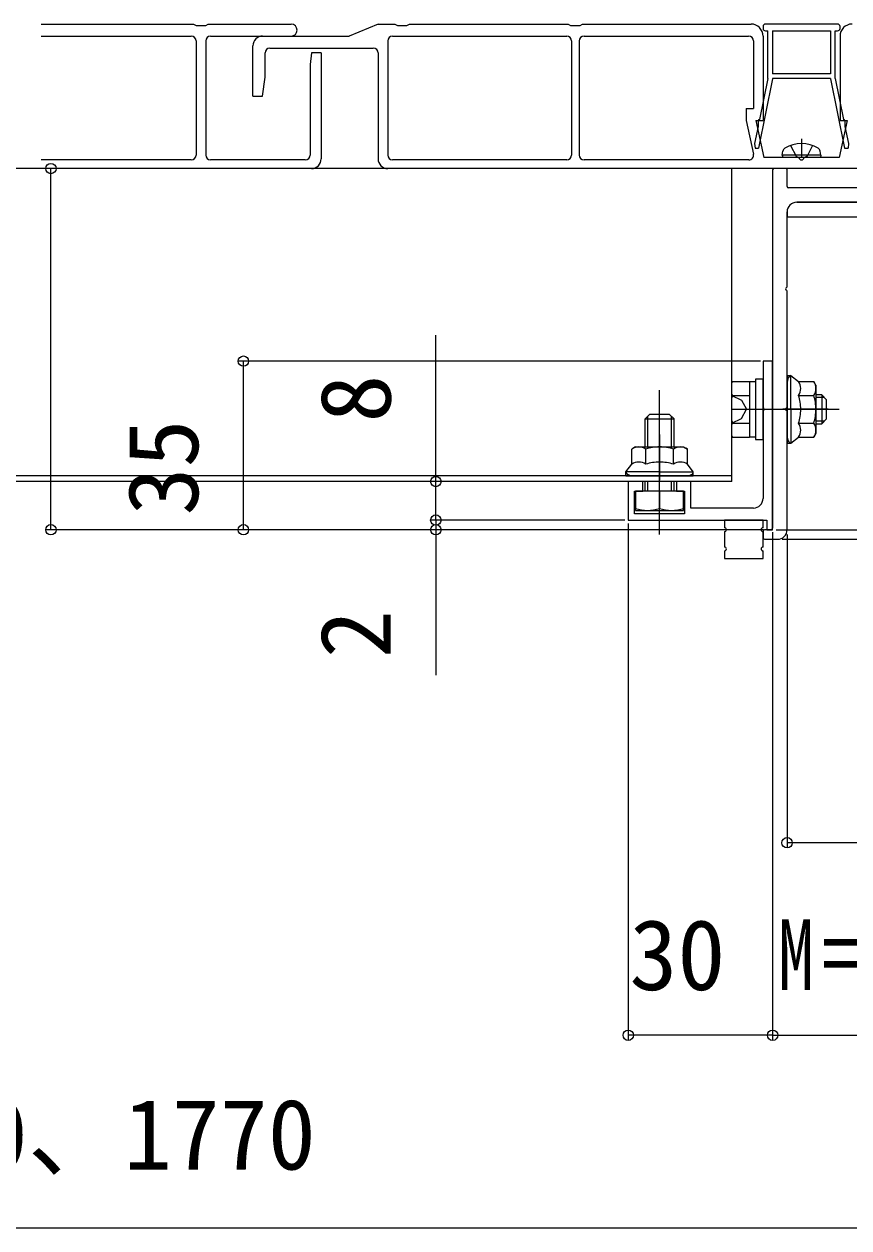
# Model space of a CAD drawing. Units: millimetres, scale not verified. Extents: x -875 to 875, y -1305 to 1298.
# Drawn here: x -466.6 to -295.1, y 107.1 to 357.1 of the extents above; entities that cross this region are included whole.
import ezdxf
from ezdxf.enums import TextEntityAlignment as Align

# ---------------------------------------------------------------- set-up
doc = ezdxf.new("R2010")
doc.units = ezdxf.units.MM
doc.header["$LTSCALE"] = 8
for name, color, linetype in [('0-3_YKK_11', 7, 'Continuous'), ('0-5_YKK_12', 2, 'Continuous'), ('0-6_YKK_13', 4, 'Continuous'), ('0-7_YKK_D', 6, 'Continuous')]:
    doc.layers.add(name, color=color, linetype=linetype)
doc.styles.add('ＭＳ ゴシック', font='')
doc.styles.get('ＭＳ ゴシック').set_extended_font_data('MS Gothic')

msp = doc.modelspace()

# ---------------------------------------------------------------- linework, layer by layer
at = {"layer": '0-3_YKK_11'}
for p, q in [((-188, 320.13), (-306, 320.13)), ((-308, 318.13), (-308, 317.13))]:
    msp.add_line(p, q, dxfattribs=at)
for points in [[(-308, 317.13), (-183, 317.13), (-183, 347.13), (-184, 347.13)], [(-311, 252.13), (-311, 287.13), (-313, 287.13), (-313, 277.588), (-312.88, 277.405), (-312.88, 276.855), (-313, 276.672), (-313, 258.63)], [(-315, 256.63), (-328, 256.63), (-328, 262.13), (-331, 262.13), (-331, 260.13), (-329.3, 260.13), (-329.3, 255.43), (-339.7, 255.43), (-339.7, 260.13), (-338, 260.13), (-338, 262.13), (-341, 262.13), (-341, 254.13), (-312.2, 254.13), (-312.2, 252.13), (-311, 252.13)]]:
    msp.add_lwpolyline(points, dxfattribs=at)
for centre, start, end in [((-306, 318.13), 90.00001, 179.99999), ((-315, 258.63), 270.00001, 359.99999)]:
    msp.add_arc(centre, 2, start, end, dxfattribs=at)
at = {"layer": '0-5_YKK_12'}
for p, q in [((-319.5, 327.13), (-743.5, 327.13)), ((-319.5, 262.13), (-319.5, 327.13)), ((-319.5, 263.33), (-743.5, 263.33)), ((-319.5, 262.13), (-743.5, 262.13))]:
    msp.add_line(p, q, dxfattribs=at)
at = {"layer": '0-6_YKK_13'}
for p, q in [((-463, 357.13), (-431.334, 357.13)), ((-431.334, 357.13), (-430.834, 356.83)), ((-430.834, 356.83), (-428.834, 356.83)), ((-428.834, 356.83), (-428.334, 357.13)), ((-428.334, 357.13), (-411.084, 357.13)), ((-393, 357.13), (-399, 354.63)), ((-393, 357.13), (-389.5, 357.13)), ((-389.5, 357.13), (-389, 356.83)), ((-389, 356.83), (-387, 356.83)), ((-387, 356.83), (-386.5, 357.13)), ((-386.5, 357.13), (-353.5, 357.13)), ((-353.5, 357.13), (-353, 356.83)), ((-351, 356.83), (-350.5, 357.13)), ((-350.5, 357.13), (-315.5, 357.13)), ((-313, 356.63), (-313, 356.23)), ((-297.5, 357.13), (-312.5, 357.13)), ((-312.5, 355.73), (-312, 355.73)), ((-312, 345.83), (-312, 355.73)), ((-311, 355.73), (-311, 346.83)), ((-311, 355.73), (-299, 355.73)), ((-299, 355.73), (-299, 346.83)), ((-298, 345.83), (-298, 355.73)), ((-298, 355.73), (-297.5, 355.73)), ((-297, 356.23), (-297, 356.63)), ((-463, 354.63), (-431.834, 354.63)), ((-430.834, 353.63), (-430.834, 329.93)), ((-428.834, 353.63), (-428.834, 329.93)), ((-427.834, 354.63), (-411.084, 354.63)), ((-419, 342.13), (-419, 352.63)), ((-417, 354.63), (-399, 354.63)), ((-391, 353.63), (-391, 329.93)), ((-390, 354.63), (-353.8, 354.63)), ((-352.8, 353.63), (-352.8, 329.93)), ((-351.2, 353.63), (-351.2, 329.93)), ((-350.2, 354.63), (-316, 354.63)), ((-315, 353.63), (-315, 339.63)), ((-313, 354.63), (-313, 337.13)), ((-297, 354.63), (-297, 337.13)), ((-416.5, 346.13), (-416.5, 351.13)), ((-415.5, 352.13), (-394, 352.13)), ((-404.834, 351.13), (-404.834, 329.13)), ((-393, 351.13), (-393, 329.13)), ((-407.134, 348.73), (-407.134, 329.93)), ((-417, 342.13), (-416.5, 346.13)), ((-311, 345.729), (-313.933, 331.33)), ((-312, 345.83), (-313.731, 337.33)), ((-299, 346.83), (-311, 346.83)), ((-299, 345.83), (-311, 345.83)), ((-311, 345.83), (-311, 345.729)), ((-299, 345.83), (-299, 345.729)), ((-299, 345.729), (-296.067, 331.33)), ((-298, 345.83), (-296.269, 337.33)), ((-419, 342.13), (-417, 342.13)), ((-316.5, 339.63), (-315, 339.63)), ((-316.5, 339.63), (-316.5, 337.13)), ((-316.5, 337.13), (-314.981, 330.142)), ((-314.031, 335.857), (-314.75, 332.33)), ((-314.5, 337.13), (-313, 337.13)), ((-314.5, 337.13), (-312.826, 329.43)), ((-314.031, 337.03), (-314.031, 335.857)), ((-295.5, 337.13), (-297.174, 329.43)), ((-297, 337.13), (-295.5, 337.13)), ((-305, 333.33), (-305, 329.43)), ((-314.75, 332.33), (-314.663, 331.33)), ((-314.663, 331.33), (-313.933, 331.33)), ((-309, 329.93), (-308.859, 330.732)), ((-301, 329.93), (-301.141, 330.732)), ((-296.067, 331.33), (-295.337, 331.33)), ((-295.25, 332.33), (-295.337, 331.33)), ((-431.834, 328.93), (-463, 328.93)), ((-408.134, 328.93), (-427.834, 328.93)), ((-353.8, 328.93), (-390, 328.93)), ((-315.958, 328.93), (-350.2, 328.93)), ((-305.5, 329.43), (-312.826, 329.43)), ((-301, 329.93), (-309, 329.93)), ((-309, 329.93), (-308.912, 329.43)), ((-301.088, 329.43), (-308.912, 329.43)), ((-297.174, 329.43), (-304.5, 329.43)), ((-301, 329.93), (-301.088, 329.43)), ((-406.834, 327.13), (-463, 327.13)), ((-193, 327.13), (-391, 327.13)), ((-311, 326.83), (-311, 252.43)), ((-308.3, 327.13), (-310.7, 327.13)), ((-308, 323.43), (-308, 326.83)), ((-291.3, 323.13), (-307.7, 323.13)), ((-306, 320.13), (-190, 320.13)), ((-308, 302.588), (-308, 318.13)), ((-308, 277.588), (-308, 301.672)), ((-319.5, 282.649), (-319.353, 282.903)), ((-319.353, 282.903), (-315.8, 282.903)), ((-315.8, 282.903), (-315.8, 271.356)), ((-314.6, 282.83), (-315.8, 282.83)), ((-308, 284.13), (-308, 270.13)), ((-308, 284.13), (-307.2, 284.13)), ((-305.6, 282.903), (-302.447, 282.903)), ((-302, 282.13), (-302.447, 282.903)), ((-334.5, 251.13), (-334.5, 281.13)), ((-319.353, 280.017), (-315.8, 280.017)), ((-305.6, 280.017), (-302.447, 280.017)), ((-302, 282.13), (-302, 272.13)), ((-300.8, 280.13), (-302, 280.13)), ((-300.8, 280.13), (-300.8, 274.13)), ((-300.8, 280.13), (-299.8, 279.13)), ((-300.26, 279.59), (-302, 279.59)), ((-299.8, 275.13), (-299.8, 279.13)), ((-337.5, 275.13), (-331.5, 275.13)), ((-336.96, 269.33), (-336.96, 275.67)), ((-332.04, 269.33), (-332.04, 275.67)), ((-319.5, 277.13), (-297.211, 277.13)), ((-299.453, 277.13), (-308.884, 277.13)), ((-308, 252.13), (-308, 276.672)), ((-308, 252.13), (-308, 276.672)), ((-300.8, 274.13), (-299.8, 275.13)), ((-319.353, 274.243), (-315.8, 274.243)), ((-305.6, 274.243), (-302.447, 274.243)), ((-300.26, 274.67), (-302, 274.67)), ((-302, 274.13), (-300.8, 274.13)), ((-334.5, 271.876), (-334.5, 262.446)), ((-319.5, 271.61), (-319.353, 271.356)), ((-319.353, 271.356), (-315.8, 271.356)), ((-315.8, 271.43), (-314.6, 271.43)), ((-308, 270.13), (-307.2, 270.13)), ((-305.6, 271.356), (-302.447, 271.356)), ((-302, 272.13), (-302.447, 271.356)), ((-339.5, 269.33), (-340.274, 268.883)), ((-340.274, 265.73), (-340.274, 268.883)), ((-339.5, 269.33), (-329.5, 269.33)), ((-337.387, 265.73), (-337.387, 268.883)), ((-331.613, 265.73), (-331.613, 268.883)), ((-329.5, 269.33), (-328.726, 268.883)), ((-328.726, 265.73), (-328.726, 268.883)), ((-341.5, 263.33), (-341.5, 264.13)), ((-341.5, 263.33), (-327.5, 263.33)), ((-327.5, 263.33), (-327.5, 264.13)), ((-337.5, 260.13), (-337.5, 262.13)), ((-336.96, 260.13), (-336.96, 262.13)), ((-334.5, 260.13), (-334.5, 256.563)), ((-332.04, 260.13), (-332.04, 262.13)), ((-331.5, 260.13), (-331.5, 262.13)), ((-321, 251.73), (-321, 248.53)), ((-313, 251.83), (-313, 250.43)), ((-313, 248.53), (-313, 251.73)), ((-311.3, 252.13), (-312.7, 252.13)), ((-312.7, 250.13), (-310, 250.13))]:
    msp.add_line(p, q, dxfattribs=at)
for points in [[(-353, 356.83), (-352, 356.83), (-351, 356.83)], [(-404.834, 351.13), (-406.834, 351.13), (-407.134, 348.73)], [(-295.969, 337.03), (-295.969, 335.857), (-295.25, 332.33)], [(-307.258, 331.925), (-306.145, 329.693), (-305.651, 329.43)], [(-302.742, 331.925), (-303.855, 329.693), (-304.349, 329.43)], [(-307.2, 277.13), (-307.2, 284.13), (-305.6, 282.903)], [(-319.5, 280.032), (-317.445, 279.03), (-316.434, 277.13)], [(-337.5, 269.33), (-337.5, 275.13), (-336.5, 276.13), (-332.5, 276.13)], [(-331.5, 269.33), (-331.5, 275.13), (-332.5, 276.13)], [(-319.5, 274.227), (-317.445, 275.23), (-316.434, 277.13)], [(-307.2, 277.13), (-307.2, 270.13), (-305.6, 271.356)], [(-334.5, 264.13), (-341.5, 264.13), (-340.274, 265.73)], [(-334.5, 264.13), (-327.5, 264.13), (-328.726, 265.73)], [(-313, 252.53), (-313, 254.13), (-321, 254.13), (-321, 252.53)], [(-321, 247.73), (-321, 246.13), (-313, 246.13), (-313, 247.73)]]:
    msp.add_lwpolyline(points, dxfattribs=at)
for points in [[(-313, 270.88), (-313, 283.38), (-314.6, 283.38), (-314.6, 270.88)], [(-329.5, 260.13), (-339.5, 260.13), (-339.5, 256.13), (-329.5, 256.13)]]:
    msp.add_lwpolyline(points, close=True, dxfattribs=at)
for centre, radius, start, end in [((-411.084, 355.88), 1.25, 270, 90), ((-315.5, 354.63), 2.5, 0, 90), ((-312.5, 356.63), 0.5, 90, 180), ((-312.5, 356.23), 0.5, 180, 270), ((-297.5, 356.63), 0.5, 0, 90), ((-297.5, 356.23), 0.5, 270, 0), ((-294.5, 354.63), 2.5, 90, 180), ((-431.834, 353.63), 1, 0, 90), ((-427.834, 353.63), 1, 90, 180), ((-417, 352.63), 2, 90, 180), ((-390, 353.63), 1, 90, 180), ((-353.8, 353.63), 1, 0, 90), ((-350.2, 353.63), 1, 90, 180), ((-316, 353.63), 1, 0, 90), ((-415.5, 351.13), 1, 90, 180), ((-394, 351.13), 1, 0, 90), ((-313.731, 337.03), 0.3, 90, 180), ((-296.269, 337.03), 0.3, 0, 90), ((-315.958, 329.93), 1, 270, 12.26477), ((-307.972, 330.576), 0.9, 122.05588, 170), ((-305, 325.83), 6.5, 57.94412, 122.05588), ((-302.028, 330.576), 0.9, 10, 57.94412), ((-431.834, 329.93), 1, 270, 0), ((-427.834, 329.93), 1, 180, 270), ((-408.134, 329.93), 1, 270, 0), ((-406.834, 329.13), 2, 270, 0), ((-391, 329.13), 2, 180, 270), ((-390, 329.93), 1, 180, 270), ((-353.8, 329.93), 1, 270, 0), ((-350.2, 329.93), 1, 180, 270), ((-306.75, 329.23), 0.2, 89.92103, 90), ((-305, 329.43), 0.5, 180, 0), ((-310.7, 326.83), 0.3, 90, 180), ((-308.3, 326.83), 0.3, 0, 90), ((-307.7, 323.43), 0.3, 180, 270), ((-306, 318.13), 2, 90, 180), ((-308.2, 302.588), 0.2, 293.57818, 0), ((-308, 302.13), 0.3, 113.57818, 246.42182), ((-308.2, 301.672), 0.2, 360, 66.42182), ((-317.244, 281.46), 2.556, 145.61708, 151.96003), ((-307.709, 281.46), 2.556, 325.61575, 34.38425), ((-304.556, 281.46), 2.556, 325.61575, 34.38425), ((-317.244, 281.46), 2.556, 208.03997, 214.38292), ((-310.246, 277.13), 9.554, 162.41276, 165.6036), ((-314.707, 277.13), 9.553, 360, 17.58795), ((-311.553, 277.13), 9.553, 360, 17.58795), ((-308.2, 277.588), 0.2, 293.57818, 0), ((-308, 277.13), 0.3, 113.57818, 246.42182), ((-308.2, 276.672), 0.2, 360, 66.42182), ((-314.707, 277.13), 9.553, 342.41205, 0), ((-311.553, 277.13), 9.553, 342.41205, 0), ((-310.246, 277.13), 9.554, 194.3964, 197.58724), ((-317.244, 272.8), 2.556, 145.61708, 151.95931), ((-307.709, 272.8), 2.556, 325.61575, 34.38425), ((-304.556, 272.8), 2.556, 325.61575, 34.38425), ((-317.244, 272.8), 2.556, 208.04069, 214.38292), ((-338.83, 266.774), 2.556, 55.61575, 124.38425), ((-334.5, 259.776), 9.553, 90, 107.58795), ((-334.5, 259.776), 9.553, 72.41205, 90), ((-330.17, 266.774), 2.556, 55.61575, 124.38425), ((-338.83, 263.621), 2.556, 55.61575, 124.38425), ((-334.5, 256.623), 9.553, 90, 107.58795), ((-334.5, 256.623), 9.553, 72.41205, 90), ((-330.17, 263.621), 2.556, 55.61575, 124.38425), ((-337, 263.563), 7.433, 250.34714, 289.65286), ((-332, 263.563), 7.433, 250.34714, 289.65286), ((-321, 252.13), 0.4, 270, 90), ((-313, 252.13), 0.4, 90, 270), ((-312.7, 251.83), 0.3, 90, 180), ((-312.7, 250.43), 0.3, 180, 270), ((-311.3, 252.43), 0.3, 270, 0), ((-310, 252.13), 2, 270, 0), ((-321, 248.13), 0.4, 270, 90), ((-313, 248.13), 0.4, 90, 270)]:
    msp.add_arc(centre, radius, start, end, dxfattribs=at)
for centre, major_axis, start_param, end_param in [((-307.2, 282.63), (0, -1.5), 3.1415927, 4.712389), ((-307.2, 271.63), (0, 1.5), 1.5707963, 3.1415927), ((-340, 264.13), (1.5, 0), 3.1415927, 4.712389), ((-329, 264.13), (-1.5, 0), 1.5707963, 3.1415927)]:
    msp.add_ellipse(centre, major_axis=major_axis, ratio=0.533333, start_param=start_param, end_param=end_param, dxfattribs=at)
at = {"layer": '0-7_YKK_D'}
for p, q in [((-461, 252.13), (-461, 327.13)), ((-381, 262.13), (-381, 292.548)), ((-313.5, 287.13), (-422, 287.13)), ((-421, 252.13), (-421, 287.13)), ((-341.7, 262.13), (-382, 262.13)), ((-381, 254.13), (-381, 262.13)), ((-381, 254.13), (-381, 258.43)), ((-351, 254.13), (-382, 254.13)), ((-341.7, 254.13), (-382, 254.13)), ((-381, 254.13), (-381, 252.13)), ((-381, 254.13), (-381, 249.83)), ((-341, 253.43), (-341, 146.13)), ((-312.9, 252.13), (-462, 252.13)), ((-312.9, 252.13), (-422, 252.13)), ((-351, 252.13), (-382, 252.13)), ((-381, 252.13), (-381, 221.939)), ((-311, 251.599), (-311, 146.13)), ((-311, 251.599), (-311, 146.13)), ((-310.3, 252.13), (-142, 252.13)), ((-309, 250.13), (-142, 250.13)), ((-308, 251.13), (-308, 186.13)), ((-183, 187.13), (-308, 187.13)), ((-311, 147.13), (-341, 147.13)), ((-311, 147.13), (-183, 147.13)), ((-765.5, 107.13), (-200.5, 107.13))]:
    msp.add_line(p, q, dxfattribs=at)
for centre in [(-461, 327.13), (-421, 287.13), (-381, 262.13), (-381, 254.13), (-381, 254.13), (-461, 252.13), (-421, 252.13), (-381, 252.13), (-308, 187.13), (-341, 147.13), (-311, 147.13), (-311, 147.13)]:
    msp.add_circle(centre, 1.075, dxfattribs=at)

# ---------------------------------------------------------------- texts
at = {"layer": '0-7_YKK_D', "style": 'ＭＳ ゴシック'}
for s, p in [('8', (-386, 274.366)), ('35', (-426, 255.084)), ('2', (-386, 225.462))]:
    msp.add_text(s, height=14.66, rotation=90, dxfattribs=at).set_placement(p, align=Align.BOTTOM_LEFT)
for s, p in [('30', (-340.773, 152.13)), ('D＝870、1170、1470、1770', (-645.5, 114.857))]:
    msp.add_text(s, height=14.66, dxfattribs=at).set_placement(p, align=Align.BOTTOM_LEFT)
at = {"layer": '0-7_YKK_D', "style": 'ＭＳ ゴシック', "width": 0.75}
msp.add_text('M＝128～208', height=14.66, dxfattribs=at).set_placement((-309.898, 152.13), align=Align.BOTTOM_LEFT)

doc.saveas('drawing.dxf')
